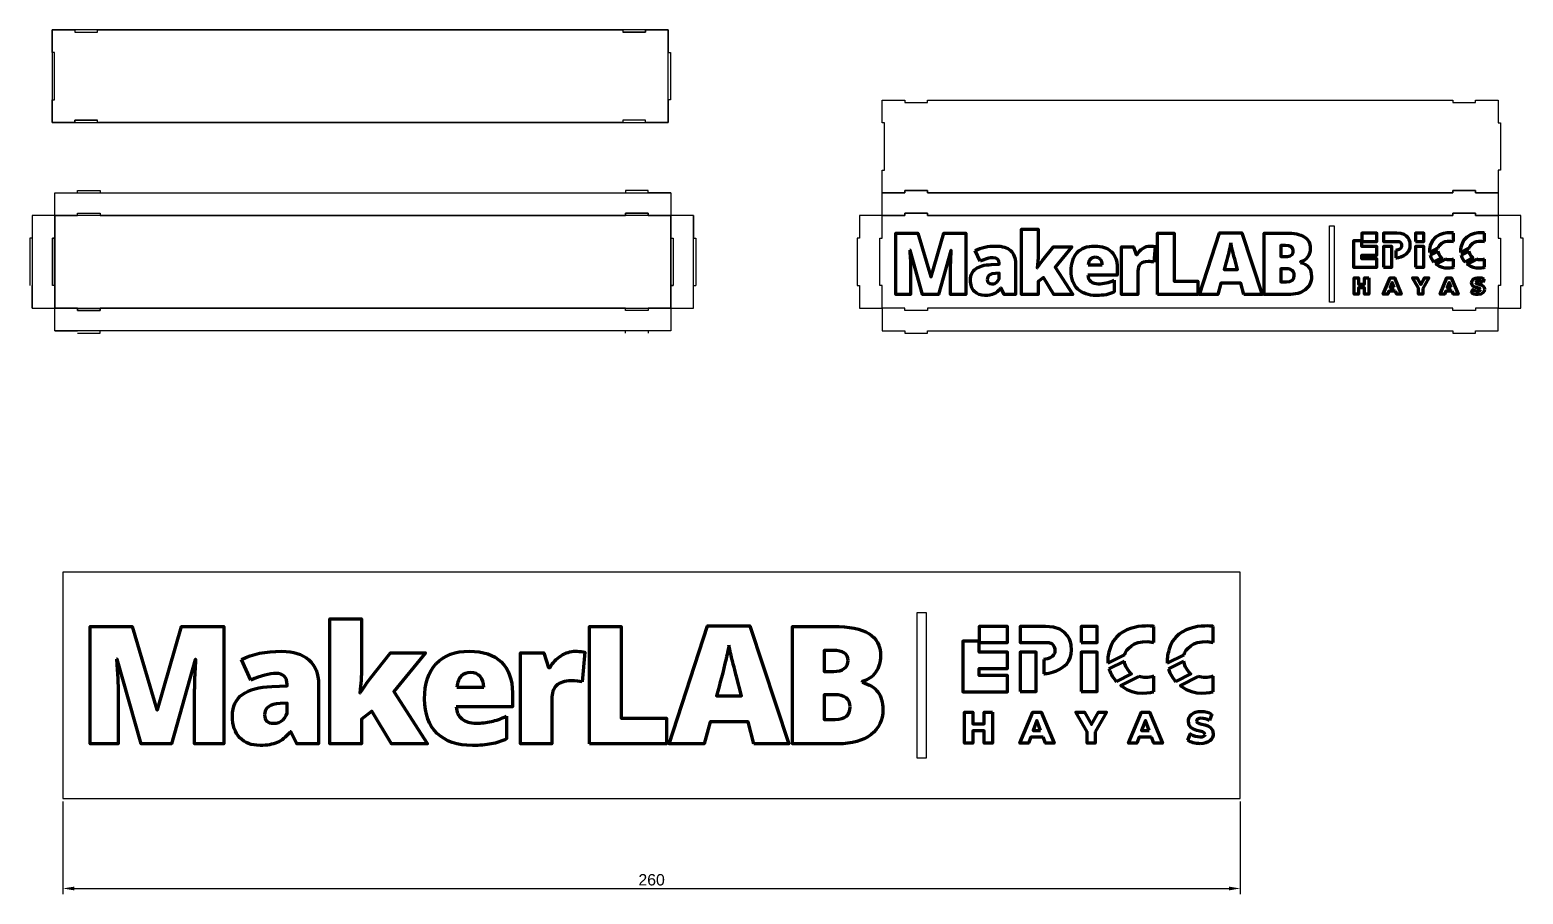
# Model space of a CAD drawing. Header units: millimetres. Extents: x 14 to 797, y -102 to 113.
# Drawn here: x 14.3 to 344.1, y -78 to 112.9 of the extents above; entities that cross this region are included whole.
import ezdxf

# ---------------------------------------------------------------- set-up
doc = ezdxf.new("R2010")
doc.units = ezdxf.units.MM
for name, color, linetype in [('PDF2_Capa 1', 7, 'Continuous'), ('PDF3_Capa 1', 7, 'Continuous'), ('PDF5_Capa 1', 7, 'Continuous'), ('PDF_Capa 1', 7, 'Continuous')]:
    doc.layers.add(name, color=color, linetype=linetype)
doc.styles.get("Standard").update_dxf_attribs({"font": 'arial.ttf'})
doc.dimstyles.new('ISO-25', dxfattribs={"dimtxt": 2.5, "dimasz": 2.5, "dimexe": 1.25, "dimexo": 0.625, "dimtad": 1, "dimtxsty": 'Standard', "dimcen": 2.5, "dimadec": 0, "dimazin": 0, "dimtfac": 1, "dimtmove": 0, "dimatfit": 3, "dimfxl": 1, "dimarcsym": 0})

# ---------------------------------------------------------------- blocks, each defined once
blk = doc.blocks.new('*D12')
at = {"color": 0, "lineweight": -2, "transparency": 16777216}
for p, q in [((21.6, -57.54), (21.6, -78.01)), ((281.6, -57.54), (281.6, -78.01)), ((24.1, -76.76), (279.1, -76.76))]:
    blk.add_line(p, q, dxfattribs=at)
at = {"color": 0, "transparency": 16777216}
for points in [[(24.1, -76.35), (24.1, -77.18), (21.6, -76.76)], [(279.1, -76.35), (279.1, -77.18), (281.6, -76.76)]]:
    blk.add_solid(points, dxfattribs=at)
at = {"layer": 'Defpoints', "color": 0, "transparency": 16777216}
for p in [(21.6, -56.91), (281.6, -56.91), (281.6, -76.76)]:
    blk.add_point(p, dxfattribs=at)
at = {"color": 0, "transparency": 16777216, "insert": (151.6, -74.86), "char_height": 2.5, "attachment_point": 5}
blk.add_mtext('260', dxfattribs=at)

msp = doc.modelspace()

# ---------------------------------------------------------------- hatches: boundary and pattern name
at = {"layer": 'PDF2_Capa 1', "true_color": 0x1b4d20, "transparency": 33554559}
h = msp.add_hatch(color=99, dxfattribs=at)
h.paths.add_polyline_path([(92.47, 12.519), (92.469, 12.519)], flags=0)
h.paths.add_polyline_path([(92.323, 11.347), (93.834, 12.113)], flags=0)
h.paths.add_polyline_path([(96.467, 13.214), (96.467, 14.678)], flags=0)
h = msp.add_hatch(color=99, dxfattribs=at)
h.paths.add_polyline_path([(97.835, 12.519), (97.835, 12.519)], flags=0)
h.paths.add_polyline_path([(97.688, 11.347), (99.2, 12.113)], flags=0)
h.paths.add_polyline_path([(101.832, 13.214), (101.832, 14.678)], flags=0)
h = msp.add_hatch(color=99, dxfattribs=at)
h.paths.add_polyline_path([(93.808, 11.536), (92.421, 10.833)], flags=0)
h.paths.add_polyline_path([(93.097, 9.689), (94.457, 10.379)], flags=0)
h.paths.add_polyline_path([(94.411, 10.403, 0.0099074), (94.457, 10.379)], flags=0)
h = msp.add_hatch(color=99, dxfattribs=at)
h.paths.add_polyline_path([(95.107, 10.145), (93.5, 9.33)], flags=0)
h.paths.add_polyline_path([(93.5, 9.33, 0.01478), (93.575, 9.277)], flags=0)
h.paths.add_polyline_path([(96.467, 8.771), (96.467, 10.172)], flags=0)
h = msp.add_hatch(color=99, dxfattribs=at)
h.paths.add_polyline_path([(99.174, 11.536), (97.787, 10.833)], flags=0)
h.paths.add_polyline_path([(98.462, 9.689), (99.823, 10.379)], flags=0)
h.paths.add_polyline_path([(99.776, 10.403, 0.0103115), (99.823, 10.379)], flags=0)
h = msp.add_hatch(color=99, dxfattribs=at)
h.paths.add_polyline_path([(100.473, 10.145), (98.865, 9.33)], flags=0)
h.paths.add_polyline_path([(98.865, 9.33, 0.0146213), (98.941, 9.277)], flags=0)
h.paths.add_polyline_path([(101.832, 8.771), (101.832, 10.172)], flags=0)
at = {"layer": 'PDF3_Capa 1', "true_color": 0x1b4d20, "transparency": 33554559}
h = msp.add_hatch(color=99, dxfattribs=at)
h.paths.add_polyline_path([(92.47, 12.519), (92.469, 12.519)], flags=0)
h.paths.add_polyline_path([(92.323, 11.347), (93.834, 12.113)], flags=0)
h.paths.add_polyline_path([(96.467, 13.214), (96.467, 14.678)], flags=0)
h = msp.add_hatch(color=99, dxfattribs=at)
h.paths.add_polyline_path([(97.835, 12.519), (97.835, 12.519)], flags=0)
h.paths.add_polyline_path([(97.688, 11.347), (99.2, 12.113)], flags=0)
h.paths.add_polyline_path([(101.832, 13.214), (101.832, 14.678)], flags=0)
h = msp.add_hatch(color=99, dxfattribs=at)
h.paths.add_polyline_path([(93.808, 11.536), (92.421, 10.833)], flags=0)
h.paths.add_polyline_path([(93.097, 9.689), (94.457, 10.379)], flags=0)
h.paths.add_polyline_path([(94.411, 10.403, 0.0099074), (94.457, 10.379)], flags=0)
h = msp.add_hatch(color=99, dxfattribs=at)
h.paths.add_polyline_path([(95.107, 10.145), (93.5, 9.33)], flags=0)
h.paths.add_polyline_path([(93.5, 9.33, 0.01478), (93.575, 9.277)], flags=0)
h.paths.add_polyline_path([(96.467, 8.771), (96.467, 10.172)], flags=0)
h = msp.add_hatch(color=99, dxfattribs=at)
h.paths.add_polyline_path([(99.174, 11.536), (97.787, 10.833)], flags=0)
h.paths.add_polyline_path([(98.462, 9.689), (99.823, 10.379)], flags=0)
h.paths.add_polyline_path([(99.776, 10.403, 0.0103115), (99.823, 10.379)], flags=0)
h = msp.add_hatch(color=99, dxfattribs=at)
h.paths.add_polyline_path([(100.473, 10.145), (98.865, 9.33)], flags=0)
h.paths.add_polyline_path([(98.865, 9.33, 0.0146213), (98.941, 9.277)], flags=0)
h.paths.add_polyline_path([(101.832, 8.771), (101.832, 10.172)], flags=0)
at = {"layer": 'PDF_Capa 1', "true_color": 0x1b4d20, "transparency": 33554559}
h = msp.add_hatch(color=99, dxfattribs=at)
h.paths.add_polyline_path([(92.47, 12.519), (92.469, 12.519)], flags=0)
h.paths.add_polyline_path([(92.323, 11.347), (93.834, 12.113)], flags=0)
h.paths.add_polyline_path([(96.467, 13.214), (96.467, 14.678)], flags=0)
h = msp.add_hatch(color=99, dxfattribs=at)
h.paths.add_polyline_path([(97.835, 12.519), (97.835, 12.519)], flags=0)
h.paths.add_polyline_path([(97.688, 11.347), (99.2, 12.113)], flags=0)
h.paths.add_polyline_path([(101.832, 13.214), (101.832, 14.678)], flags=0)
h = msp.add_hatch(color=99, dxfattribs=at)
h.paths.add_polyline_path([(93.808, 11.536), (92.421, 10.833)], flags=0)
h.paths.add_polyline_path([(93.097, 9.689), (94.457, 10.379)], flags=0)
h.paths.add_polyline_path([(94.411, 10.403, 0.0099074), (94.457, 10.379)], flags=0)
h = msp.add_hatch(color=99, dxfattribs=at)
h.paths.add_polyline_path([(95.107, 10.145), (93.5, 9.33)], flags=0)
h.paths.add_polyline_path([(93.5, 9.33, 0.01478), (93.575, 9.277)], flags=0)
h.paths.add_polyline_path([(96.467, 8.771), (96.467, 10.172)], flags=0)
h = msp.add_hatch(color=99, dxfattribs=at)
h.paths.add_polyline_path([(99.174, 11.536), (97.787, 10.833)], flags=0)
h.paths.add_polyline_path([(98.462, 9.689), (99.823, 10.379)], flags=0)
h.paths.add_polyline_path([(99.776, 10.403, 0.0103115), (99.823, 10.379)], flags=0)
h = msp.add_hatch(color=99, dxfattribs=at)
h.paths.add_polyline_path([(100.473, 10.145), (98.865, 9.33)], flags=0)
h.paths.add_polyline_path([(98.865, 9.33, 0.0146213), (98.941, 9.277)], flags=0)
h.paths.add_polyline_path([(101.832, 8.771), (101.832, 10.172)], flags=0)

# ---------------------------------------------------------------- linework, layer by layer
for p, q in [((19.248, 112.853), (19.248, 107.853)), ((19.248, 112.853), (24.248, 112.853)), ((150.279, 112.353), (145.279, 112.353)), ((155.279, 112.853), (150.279, 112.853)), ((150.279, 112.853), (150.279, 112.353)), ((155.279, 112.853), (155.279, 107.853)), ((19.248, 92.388), (19.248, 97.388)), ((19.248, 97.388), (19.748, 97.388)), ((155.279, 92.388), (155.279, 97.388)), ((19.248, 92.388), (24.248, 92.388)), ((24.248, 92.388), (24.248, 92.888)), ((24.248, 92.888), (29.248, 92.888)), ((150.279, 92.888), (145.279, 92.888)), ((150.279, 92.388), (150.279, 92.888)), ((155.279, 92.388), (150.279, 92.388)), ((14.801, 71.858), (14.801, 66.858)), ((19.801, 71.858), (19.801, 66.858)), ((155.831, 71.858), (155.831, 66.858)), ((160.831, 71.858), (160.831, 66.858)), ((14.801, 66.858), (14.301, 66.858)), ((14.301, 66.858), (14.301, 56.393)), ((19.801, 66.858), (19.301, 66.858)), ((19.301, 66.858), (19.301, 56.393)), ((155.831, 66.858), (156.331, 66.858)), ((156.331, 66.858), (156.331, 56.393)), ((160.831, 66.858), (161.331, 66.858)), ((161.331, 66.858), (161.331, 56.393)), ((14.801, 51.393), (14.801, 56.393)), ((19.801, 56.393), (19.301, 56.393)), ((19.801, 51.393), (19.801, 56.393)), ((155.831, 51.393), (155.831, 56.393)), ((155.831, 56.393), (156.331, 56.393)), ((160.831, 51.393), (160.831, 56.393)), ((160.831, 56.393), (161.331, 56.393)), ((19.801, 51.393), (24.801, 51.393)), ((24.801, 51.393), (24.801, 50.893)), ((24.801, 50.893), (29.801, 50.893)), ((29.801, 50.893), (29.801, 51.393)), ((145.831, 50.893), (145.831, 51.393)), ((150.831, 50.893), (145.831, 50.893)), ((155.831, 51.393), (150.831, 51.393)), ((150.831, 51.393), (150.831, 50.893)), ((19.801, 46.393), (24.801, 46.393)), ((29.801, 45.893), (29.801, 46.393)), ((145.831, 45.893), (145.831, 46.393)), ((150.831, 46.393), (150.831, 45.893)), ((24.801, 45.893), (29.801, 45.893))]:
    msp.add_line(p, q)
at = {"color": 240, "true_color": 0xed1f24}
for p, q in [((233.299, 54.389), (233.299, 68.858)), ((80.574, -44.821), (80.574, -17.224))]:
    msp.add_line(p, q, dxfattribs=at)
for points in [[(50.025, 112.853), (19.248, 112.853), (19.248, 92.388), (155.279, 92.388), (155.279, 112.853), (50.025, 112.853)], [(19.248, 112.853), (24.248, 112.853), (24.248, 112.353), (29.248, 112.353), (29.248, 112.853), (145.279, 112.853), (145.279, 112.353), (150.279, 112.353), (150.279, 112.853), (155.279, 112.853), (155.279, 107.853), (155.779, 107.853), (155.779, 97.388), (155.279, 97.388), (155.279, 92.388), (150.279, 92.388), (150.279, 92.888), (145.279, 92.888), (145.279, 92.388), (29.248, 92.388), (29.248, 92.888), (24.248, 92.888), (24.248, 92.388), (19.248, 92.388), (19.248, 97.388), (19.748, 97.388), (19.748, 107.853), (19.248, 107.853), (19.248, 112.853)], [(202.522, 97.323), (207.522, 97.323), (207.522, 96.823), (212.522, 96.823), (212.522, 97.323), (328.552, 97.323), (328.552, 96.823), (333.552, 96.823), (333.552, 97.323), (338.552, 97.323), (338.552, 92.323), (339.052, 92.323), (339.052, 81.858), (338.552, 81.858), (338.552, 76.858), (333.552, 76.858), (333.552, 77.358), (328.552, 77.358), (328.552, 76.858), (212.522, 76.858), (212.522, 77.358), (207.522, 77.358), (207.522, 76.858), (202.522, 76.858), (202.522, 81.858), (203.022, 81.858), (203.022, 92.323), (202.522, 92.323), (202.522, 97.323)], [(19.801, 71.858), (19.801, 76.858), (155.831, 76.858), (155.831, 71.858), (19.801, 71.858)], [(202.522, 71.858), (202.522, 76.858), (207.522, 76.858), (207.522, 77.358), (212.522, 77.358), (212.522, 76.858), (328.552, 76.858), (328.552, 77.358), (333.552, 77.358), (333.552, 76.858), (338.552, 76.858), (338.552, 71.858), (333.552, 71.858), (333.552, 72.358), (328.552, 72.358), (328.552, 71.858), (212.522, 71.858), (212.522, 72.358), (207.522, 72.358), (207.522, 71.858), (202.522, 71.858)], [(19.801, 71.858), (14.801, 71.858), (14.801, 51.393), (19.801, 51.393), (19.801, 71.858)], [(19.801, 71.858), (24.801, 71.858), (24.801, 72.358), (29.801, 72.358), (29.801, 71.858), (145.831, 71.858), (145.831, 72.358), (150.831, 72.358), (150.831, 71.858), (155.831, 71.858), (155.831, 66.858), (156.331, 66.858), (156.331, 56.393), (155.831, 56.393), (155.831, 51.393), (150.831, 51.393), (150.831, 50.893), (145.831, 50.893), (145.831, 51.393), (29.801, 51.393), (29.801, 50.893), (24.801, 50.893), (24.801, 51.393), (19.801, 51.393), (19.801, 56.393), (19.301, 56.393), (19.301, 66.858), (19.801, 66.858), (19.801, 71.858)], [(50.578, 71.858), (19.801, 71.858), (19.801, 51.393), (155.831, 51.393), (155.831, 71.858), (50.578, 71.858)], [(160.831, 71.858), (155.831, 71.858), (155.831, 51.393), (160.831, 51.393), (160.831, 71.858)], [(202.522, 71.858), (197.522, 71.858), (197.522, 66.858), (197.022, 66.858), (197.022, 56.393), (197.522, 56.393), (197.522, 51.393), (202.522, 51.393), (202.522, 56.393), (202.022, 56.393), (202.022, 66.858), (202.522, 66.858), (202.522, 71.858)], [(202.522, 71.858), (207.522, 71.858), (207.522, 72.358), (212.522, 72.358), (212.522, 71.858), (328.552, 71.858), (328.552, 72.358), (333.552, 72.358), (333.552, 71.858), (338.552, 71.858), (338.552, 66.858), (339.052, 66.858), (339.052, 56.393), (338.552, 56.393), (338.552, 51.393), (333.552, 51.393), (333.552, 50.893), (328.552, 50.893), (328.552, 51.393), (212.522, 51.393), (212.522, 50.893), (207.522, 50.893), (207.522, 51.393), (202.522, 51.393), (202.522, 56.393), (202.022, 56.393), (202.022, 66.858), (202.522, 66.858), (202.522, 71.858)], [(338.552, 71.858), (338.552, 66.858), (339.052, 66.858), (339.052, 56.393), (338.552, 56.393), (338.552, 51.393), (343.552, 51.393), (343.552, 56.393), (344.052, 56.393), (344.052, 66.858), (343.552, 66.858), (343.552, 71.858), (338.552, 71.858)], [(19.801, 46.393), (19.801, 51.393), (155.831, 51.393), (155.831, 46.393), (19.801, 46.393)], [(202.522, 51.393), (202.522, 46.393), (207.522, 46.393), (207.522, 45.893), (212.522, 45.893), (212.522, 46.393), (328.552, 46.393), (328.552, 45.893), (333.552, 45.893), (333.552, 46.393), (338.552, 46.393), (338.552, 51.393), (333.552, 51.393), (333.552, 50.893), (328.552, 50.893), (328.552, 51.393), (212.522, 51.393), (212.522, 50.893), (207.522, 50.893), (207.522, 51.393), (202.522, 51.393)]]:
    msp.add_lwpolyline(points, dxfattribs=at)
for points in [[(19.801, 76.858), (24.801, 76.858)], [(24.801, 76.858), (24.801, 77.358), (29.801, 77.358), (29.801, 76.858)], [(150.831, 76.858), (150.831, 77.358), (145.831, 77.358), (145.831, 76.858)], [(155.831, 76.858), (150.831, 76.858)], [(19.801, 71.858), (24.801, 71.858)], [(24.801, 71.858), (24.801, 72.358), (29.801, 72.358), (29.801, 71.858)], [(150.831, 71.858), (150.831, 72.358), (145.831, 72.358), (145.831, 71.858)], [(155.831, 71.858), (150.831, 71.858)], [(21.601, -6.915), (21.601, -56.915), (281.601, -56.915), (281.601, -6.915), (21.601, -6.915)]]:
    msp.add_lwpolyline(points)
for points in [[(301.286, 69.592), (302.321, 69.592), (302.321, 52.72), (301.286, 52.72)], [(210.251, -15.824), (212.226, -15.824), (212.226, -48.005), (210.251, -48.005)]]:
    msp.add_lwpolyline(points, close=True, dxfattribs=at)
at = {"layer": 'PDF5_Capa 1', "color": 240, "lineweight": 70, "true_color": 0xed1f24}
for points in [[(208.78, 60.295), (208.78, 54.389), (205.522, 54.389), (205.522, 67.981), (210.415, 67.981), (213.251, 58.33), (213.327, 58.33), (216.104, 67.981), (221.008, 67.981), (221.008, 54.389), (217.63, 54.389), (217.63, 60.349, -0.0053784), (217.641, 61.383, -0.0040782), (217.771, 64.16), (217.684, 64.16), (214.946, 54.389), (211.449, 54.389), (208.667, 64.181), (208.585, 64.181)], [(237.949, 61.951), (240.309, 64.923), (244.363, 64.923), (240.709, 60.441), (244.596, 54.389), (240.439, 54.389), (238.133, 58.162), (236.953, 57.264), (236.953, 54.389), (233.299, 54.389), (233.299, 68.858), (236.953, 68.858), (236.953, 63.169, -0.0364948), (236.747, 60.311), (236.823, 60.311)], [(258.974, 59.569), (258.974, 54.389), (255.337, 54.389), (255.337, 64.923), (258.043, 64.923), (258.612, 63.239), (258.785, 63.239, -0.1298641), (260.052, 64.593)], [(261.697, 65.112, -0.0434985), (262.596, 65.036), (262.801, 64.999), (262.476, 61.567)], [(279.156, 64.235, -0.0077574), (278.063, 59.948), (280.959, 59.948), (280.369, 62.178, -0.0041513), (279.871, 64.105)], [(296.45, 62.644, -0.1846039), (294.907, 61.605), (294.907, 61.513)], [(324.355, 61.595), (326.098, 62.479, -0.0099074), (326.038, 62.509)], [(326.931, 62.179), (324.871, 61.134, 0.01478), (324.968, 61.067)], [(331.232, 61.595), (332.976, 62.479, -0.0103115), (332.916, 62.509)], [(333.809, 62.179), (331.749, 61.134, 0.0146213), (331.845, 61.067)], [(253.737, 57.588), (253.737, 54.974, -0.074814), (251.967, 54.373)], [(332.621, 54.802), (332.936, 55.551, 0.1459241), (334.056, 55.197)], [(33.808, -33.557), (33.808, -44.821), (27.592, -44.821), (27.592, -18.896), (36.926, -18.896), (42.336, -37.305), (42.48, -37.305), (47.777, -18.896), (57.131, -18.896), (57.131, -44.821), (50.688, -44.821), (50.688, -33.454, -0.0053784), (50.709, -31.482, -0.0040782), (50.957, -26.185), (50.791, -26.185), (45.567, -44.821), (38.898, -44.821), (33.591, -26.144), (33.436, -26.144)], [(89.443, -30.398), (93.944, -24.73), (101.677, -24.73), (94.708, -33.278), (102.121, -44.821), (94.192, -44.821), (89.794, -37.625), (87.543, -39.339), (87.543, -44.821), (80.574, -44.821), (80.574, -17.224), (87.543, -17.224), (87.543, -28.075, -0.0364948), (87.151, -33.526), (87.296, -33.526)], [(129.547, -34.94), (129.547, -44.821), (122.609, -44.821), (122.609, -24.73), (127.771, -24.73), (128.855, -27.94), (129.185, -27.94, -0.1298641), (131.601, -25.359)], [(134.74, -24.368, -0.0434985), (136.454, -24.513), (136.846, -24.585), (136.227, -31.131)], [(168.041, -26.041, -0.0077574), (165.956, -34.218), (171.479, -34.218), (170.354, -29.964, -0.0041513), (169.404, -26.289)], [(201.027, -29.076, -0.1846039), (198.084, -31.058), (198.084, -31.234)], [(254.252, -31.078), (257.577, -29.391, -0.0099074), (257.463, -29.333)], [(267.37, -31.078), (270.696, -29.391, -0.0103115), (270.582, -29.333)], [(259.167, -29.963), (255.237, -31.956, 0.01478), (255.421, -32.084)], [(272.285, -29.963), (268.355, -31.956, 0.0146213), (268.539, -32.084)], [(119.558, -38.719), (119.558, -43.706, -0.074814), (116.181, -44.852)], [(270.019, -44.034), (270.62, -42.604, 0.1459241), (272.756, -43.28)]]:
    msp.add_lwpolyline(points, format="xyb", dxfattribs=at)
for points in [[(263.341, 54.389), (263.341, 67.981), (267.016, 67.981), (267.016, 57.356), (272.25, 57.356), (272.25, 54.389)], [(282.388, 54.389), (281.722, 56.939), (277.305, 56.939), (276.618, 54.389), (272.58, 54.389), (277.013, 68.041), (281.917, 68.041), (286.404, 54.389)], [(308.443, 66.292), (306.567, 66.292), (306.567, 60.418), (308.027, 60.418), (308.443, 60.418), (311.748, 60.418), (311.748, 62.294), (308.443, 62.294), (308.443, 63.121), (311.748, 63.121), (311.748, 64.997), (308.443, 64.997), (308.443, 66.114), (311.748, 66.114), (311.748, 67.99), (308.443, 67.99)], [(320.249, 66.114), (322.125, 66.114), (322.125, 67.99), (320.249, 67.99)], [(313.192, 60.434), (315.068, 60.434), (315.068, 64.997), (313.192, 64.997)], [(320.249, 60.434), (322.125, 60.434), (322.125, 64.997), (320.249, 64.997)], [(309.999, 58.072), (309.999, 54.479), (309.039, 54.479), (309.039, 55.88), (307.731, 55.88), (307.731, 54.479), (306.771, 54.479), (306.771, 58.072), (307.731, 58.072), (307.731, 56.722), (309.039, 56.722), (309.039, 58.072)], [(315.858, 55.177), (314.424, 55.177), (314.157, 54.478), (313.178, 54.478), (314.676, 58.072), (315.621, 58.072), (317.123, 54.478), (316.125, 54.478)], [(315.577, 55.926), (315.141, 57.076), (314.705, 55.926)], [(321.906, 55.767), (321.906, 54.479), (320.947, 54.479), (320.947, 55.783), (319.653, 58.072), (320.666, 58.072), (321.47, 56.645), (322.275, 58.072), (323.205, 58.072)], [(328.415, 55.177), (326.98, 55.177), (326.714, 54.478), (325.735, 54.478), (327.232, 58.072), (328.177, 58.072), (329.68, 54.478), (328.682, 54.478)], [(328.134, 55.926), (327.698, 57.076), (327.261, 55.926)], [(137.875, -44.821), (137.875, -18.896), (144.885, -18.896), (144.885, -39.163), (154.869, -39.163), (154.869, -44.821)], [(174.205, -44.821), (172.935, -39.958), (164.51, -39.958), (163.199, -44.821), (155.497, -44.821), (163.953, -18.783), (173.307, -18.783), (181.866, -44.821)], [(223.902, -22.117), (220.324, -22.117), (220.324, -33.321), (223.109, -33.321), (223.902, -33.321), (230.206, -33.321), (230.206, -29.743), (223.902, -29.743), (223.902, -28.165), (230.206, -28.165), (230.206, -24.588), (223.902, -24.588), (223.902, -22.458), (230.206, -22.458), (230.206, -18.88), (223.902, -18.88)], [(246.42, -22.458), (249.998, -22.458), (249.998, -18.88), (246.42, -18.88)], [(232.961, -33.292), (236.539, -33.292), (236.539, -24.588), (232.961, -24.588)], [(246.42, -33.292), (249.998, -33.292), (249.998, -24.588), (246.42, -24.588)], [(226.87, -37.796), (226.87, -44.651), (225.04, -44.651), (225.04, -41.977), (222.544, -41.977), (222.544, -44.651), (220.713, -44.651), (220.713, -37.796), (222.544, -37.796), (222.544, -40.371), (225.04, -40.371), (225.04, -37.796)], [(238.046, -43.319), (235.309, -43.319), (234.801, -44.651), (232.934, -44.651), (235.79, -37.796), (237.593, -37.796), (240.459, -44.651), (238.554, -44.651)], [(249.582, -42.193), (249.582, -44.651), (247.752, -44.651), (247.752, -42.163), (245.283, -37.796), (247.215, -37.796), (248.75, -40.518), (250.285, -37.796), (252.059, -37.796)], [(261.996, -43.319), (259.26, -43.319), (258.751, -44.651), (256.884, -44.651), (259.741, -37.796), (261.543, -37.796), (264.409, -44.651), (262.505, -44.651)], [(237.51, -41.889), (236.678, -39.696), (235.846, -41.889)], [(261.46, -41.889), (260.628, -39.696), (259.796, -41.889)]]:
    msp.add_lwpolyline(points, close=True, dxfattribs=at)
for points in [[(292.13, 54.389), (286.837, 54.389), (286.837, 67.981), (291.578, 67.981)], [(316.125, 67.99), (313.192, 67.99), (313.192, 66.114), (315.068, 66.114), (316.482, 66.114)], [(328.675, 66.114), (328.675, 67.99)], [(335.552, 66.114), (335.552, 67.99)], [(224.12, 61.762), (223.07, 64.16)], [(291.546, 65.204), (290.512, 65.204), (290.512, 62.768), (291.616, 62.768)], [(315.946, 64.155), (315.946, 62.51)], [(323.362, 63.72), (325.299, 64.702)], [(325.266, 63.963), (323.488, 63.062)], [(323.551, 65.223), (323.55, 65.223)], [(330.24, 63.72), (332.177, 64.702)], [(332.144, 63.963), (330.366, 63.062)], [(330.428, 65.223), (330.428, 65.223)], [(226.578, 61.036), (228.332, 61.096), (228.332, 61.242)], [(231.969, 61.296), (231.969, 54.389), (229.447, 54.389), (228.754, 55.786), (228.678, 55.786)], [(254.425, 60.295), (254.425, 58.676), (247.924, 58.676)], [(248, 60.961), (251.123, 60.961)], [(291.73, 60.078), (290.512, 60.078), (290.512, 57.226), (291.806, 57.226)], [(328.675, 60.418), (328.675, 62.213)], [(335.552, 60.418), (335.552, 62.213)], [(228.353, 58.276), (228.353, 59.093), (227.514, 59.055)], [(335.413, 57.831), (335.117, 57.076)], [(192.788, -44.821), (182.691, -44.821), (182.691, -18.896), (191.735, -18.896)], [(238.554, -18.88), (232.961, -18.88), (232.961, -22.458), (236.539, -22.458), (239.236, -22.458)], [(262.491, -22.458), (262.491, -18.88)], [(275.61, -22.458), (275.61, -18.88)], [(63.067, -30.759), (61.064, -26.185)], [(191.673, -24.193), (189.701, -24.193), (189.701, -28.839), (191.807, -28.839)], [(238.213, -26.195), (238.213, -29.333)], [(252.358, -27.024), (256.054, -25.15)], [(252.718, -24.157), (252.717, -24.157)], [(265.476, -27.024), (269.172, -25.15)], [(265.837, -24.157), (265.835, -24.157)], [(255.99, -26.56), (252.599, -28.28)], [(269.109, -26.56), (265.717, -28.28)], [(67.754, -32.142), (71.099, -32.029), (71.099, -31.75)], [(78.037, -31.647), (78.037, -44.821), (73.226, -44.821), (71.905, -42.157), (71.76, -42.157)], [(108.614, -32.287), (114.571, -32.287)], [(262.491, -33.321), (262.491, -29.898)], [(275.61, -33.321), (275.61, -29.898)], [(71.141, -37.408), (71.141, -35.849), (69.54, -35.921)], [(120.869, -33.557), (120.869, -36.644), (108.469, -36.644)], [(192.024, -33.97), (189.701, -33.97), (189.701, -39.411), (192.168, -39.411)], [(275.344, -38.256), (274.78, -39.696)]]:
    msp.add_lwpolyline(points, dxfattribs=at)
for centre, radius in [((250.297, 64.878), 8.091), ((112.996, -24.816), 15.432)]:
    msp.add_arc(centre, radius, 269.52383, 282.07095, dxfattribs=at)
for points in [[(291.578, 67.981), (293.425, 67.981), (294.796, 67.706), (295.692, 67.158)], [(295.692, 67.158), (296.591, 66.609), (297.04, 65.756), (297.04, 64.598)], [(319.105, 65.8), (319.105, 65.8), (318.97, 67.99), (316.125, 67.99)], [(316.482, 66.114), (316.482, 66.114), (317.348, 66.048), (317.223, 65.038)], [(328.675, 67.99), (328.675, 67.99), (324.404, 68.608), (323.551, 65.223)], [(325.391, 64.963), (325.776, 65.617), (326.697, 66.57), (328.675, 66.114)], [(335.552, 67.99), (335.552, 67.99), (331.282, 68.608), (330.428, 65.223)], [(332.268, 64.963), (332.654, 65.617), (333.575, 66.57), (335.552, 66.114)], [(208.585, 64.181), (208.715, 62.514), (208.78, 61.218), (208.78, 60.295)], [(223.07, 64.16), (224.296, 64.794), (225.847, 65.112), (227.72, 65.112)], [(227.72, 65.112), (229.069, 65.112), (230.114, 64.777), (230.854, 64.105)], [(230.854, 64.105), (231.597, 63.437), (231.969, 62.501), (231.969, 61.296)], [(244.254, 59.586), (244.254, 61.364), (244.703, 62.731), (245.602, 63.683)], [(245.602, 63.683), (246.5, 64.636), (247.783, 65.112), (249.45, 65.112)], [(249.45, 65.112), (251.037, 65.112), (252.262, 64.697), (253.126, 63.867)], [(253.126, 63.867), (253.992, 63.04), (254.425, 61.85), (254.425, 60.295)], [(260.052, 64.593), (260.596, 64.939), (261.145, 65.112), (261.697, 65.112)], [(279.486, 65.8), (279.432, 65.482), (279.321, 64.961), (279.156, 64.235)], [(279.871, 64.105), (279.676, 64.892), (279.547, 65.456), (279.486, 65.8)], [(293.273, 64.057), (293.273, 64.821), (292.696, 65.204), (291.546, 65.204)], [(291.616, 62.768), (292.143, 62.768), (292.55, 62.877), (292.839, 63.093)], [(292.839, 63.093), (293.128, 63.31), (293.273, 63.63), (293.273, 64.057)], [(297.04, 64.598), (297.04, 63.836), (296.842, 63.185), (296.45, 62.644)], [(315.946, 62.51), (315.946, 62.51), (319.605, 62.715), (319.105, 65.8)], [(317.223, 65.038), (317.223, 65.038), (317.223, 64.308), (315.946, 64.155)], [(323.55, 65.223), (323.369, 64.668), (323.322, 64.167), (323.362, 63.72)], [(323.488, 63.062), (323.68, 62.421), (324.038, 61.929), (324.355, 61.595)], [(326.038, 62.509), (325.528, 63.043), (325.326, 63.55), (325.266, 63.963)], [(325.299, 64.702), (325.341, 64.868), (325.391, 64.963), (325.391, 64.963)], [(330.428, 65.223), (330.247, 64.668), (330.2, 64.167), (330.24, 63.72)], [(330.366, 63.062), (330.558, 62.421), (330.916, 61.929), (331.232, 61.595)], [(332.916, 62.509), (332.405, 63.043), (332.204, 63.55), (332.144, 63.963)], [(332.177, 64.702), (332.219, 64.868), (332.268, 64.963), (332.268, 64.963)], [(222.009, 57.605), (222.009, 58.726), (222.399, 59.561), (223.179, 60.111)], [(223.179, 60.111), (223.961, 60.659), (225.095, 60.967), (226.578, 61.036)], [(227.049, 62.541), (226.28, 62.541), (225.303, 62.281), (224.12, 61.762)], [(228.332, 61.242), (228.332, 62.108), (227.904, 62.541), (227.049, 62.541)], [(236.823, 60.311), (237.263, 61.011), (237.637, 61.557), (237.949, 61.951)], [(245.704, 55.602), (244.737, 56.536), (244.254, 57.864), (244.254, 59.586)], [(248.503, 62.233), (248.217, 61.962), (248.05, 61.537), (248, 60.961)], [(249.58, 62.639), (249.15, 62.639), (248.791, 62.503), (248.503, 62.233)], [(250.69, 62.178), (250.415, 62.484), (250.046, 62.639), (249.58, 62.639)], [(251.123, 60.961), (251.112, 61.469), (250.967, 61.875), (250.69, 62.178)], [(259.51, 61.134), (259.153, 60.772), (258.974, 60.251), (258.974, 59.569)], [(261.242, 61.681), (260.448, 61.681), (259.87, 61.498), (259.51, 61.134)], [(262.476, 61.567), (262.18, 61.643), (261.769, 61.681), (261.242, 61.681)], [(293.061, 59.716), (292.754, 59.956), (292.31, 60.078), (291.73, 60.078)], [(293.521, 58.676), (293.521, 59.127), (293.367, 59.473), (293.061, 59.716)], [(294.907, 61.513), (295.752, 61.288), (296.363, 60.915), (296.742, 60.392)], [(296.742, 60.392), (297.121, 59.873), (297.311, 59.197), (297.311, 58.368)], [(324.968, 61.067), (326.397, 59.817), (328.675, 60.418), (328.675, 60.418)], [(328.675, 62.213), (328.053, 61.999), (327.421, 62.059), (326.931, 62.179)], [(331.845, 61.067), (333.275, 59.817), (335.552, 60.418), (335.552, 60.418)], [(335.552, 62.213), (334.93, 61.999), (334.299, 62.059), (333.809, 62.179)], [(222.865, 55.093), (222.293, 55.688), (222.009, 56.525), (222.009, 57.605)], [(227.514, 59.055), (226.319, 59.012), (225.723, 58.571), (225.723, 57.735)], [(225.723, 57.735), (225.723, 57.092), (226.065, 56.771), (226.751, 56.771)], [(226.751, 56.771), (227.191, 56.771), (227.568, 56.909), (227.882, 57.188)], [(227.882, 57.188), (228.196, 57.465), (228.353, 57.828), (228.353, 58.276)], [(247.924, 58.676), (247.948, 58.088), (248.163, 57.626), (248.568, 57.291)], [(248.568, 57.291), (248.975, 56.955), (249.529, 56.787), (250.23, 56.787)], [(251.989, 56.966), (252.526, 57.088), (253.109, 57.296), (253.737, 57.588)], [(291.806, 57.226), (292.949, 57.226), (293.521, 57.709), (293.521, 58.676)], [(297.311, 58.368), (297.311, 57.134), (296.846, 56.161), (295.919, 55.45)], [(332.679, 56.979), (332.679, 57.621), (333.174, 58.144), (334.182, 58.144)], [(334.608, 55.49), (334.608, 56.06), (332.679, 55.644), (332.679, 56.979)], [(334.177, 57.354), (333.775, 57.354), (333.629, 57.21), (333.629, 57.03)], [(333.629, 57.03), (333.629, 56.481), (335.553, 56.892), (335.553, 55.567)], [(335.117, 57.076), (334.793, 57.261), (334.473, 57.354), (334.177, 57.354)], [(334.182, 58.144), (334.623, 58.144), (335.079, 58.037), (335.413, 57.831)], [(225.208, 54.205), (224.215, 54.205), (223.434, 54.5), (222.865, 55.093)], [(227.179, 54.535), (226.67, 54.316), (226.012, 54.205), (225.208, 54.205)], [(228.678, 55.786), (228.187, 55.176), (227.687, 54.759), (227.179, 54.535)], [(249.797, 54.205), (248.039, 54.205), (246.675, 54.671), (245.704, 55.602)], [(251.967, 54.373), (251.361, 54.262), (250.637, 54.205), (249.797, 54.205)], [(295.919, 55.45), (294.991, 54.743), (293.729, 54.389), (292.13, 54.389)], [(334.051, 54.407), (333.494, 54.407), (332.941, 54.566), (332.621, 54.802)], [(335.553, 55.567), (335.553, 54.941), (335.059, 54.407), (334.051, 54.407)], [(334.056, 55.197), (334.453, 55.197), (334.608, 55.315), (334.608, 55.49)], [(191.735, -18.896), (195.258, -18.896), (197.873, -19.42), (199.581, -20.466)], [(244.239, -23.055), (244.239, -23.055), (243.981, -18.88), (238.554, -18.88)], [(262.491, -18.88), (262.491, -18.88), (254.346, -17.7), (252.718, -24.157)], [(275.61, -18.88), (275.61, -18.88), (267.465, -17.7), (265.837, -24.157)], [(168.671, -23.057), (168.568, -23.664), (168.356, -24.657), (168.041, -26.041)], [(169.404, -26.289), (169.033, -24.789), (168.787, -23.713), (168.671, -23.057)], [(199.581, -20.466), (201.295, -21.513), (202.152, -23.14), (202.152, -25.349)], [(238.213, -29.333), (238.213, -29.333), (245.193, -28.94), (244.239, -23.055)], [(239.236, -22.458), (239.236, -22.458), (240.888, -22.583), (240.649, -24.509)], [(256.228, -24.652), (256.964, -23.405), (258.719, -21.587), (262.491, -22.458)], [(269.346, -24.652), (270.082, -23.405), (271.838, -21.587), (275.61, -22.458)], [(33.436, -26.144), (33.684, -29.324), (33.808, -31.797), (33.808, -33.557)], [(61.064, -26.185), (63.403, -24.975), (66.361, -24.368), (69.933, -24.368)], [(69.933, -24.368), (72.506, -24.368), (74.499, -25.008), (75.911, -26.289)], [(75.911, -26.289), (77.328, -27.564), (78.037, -29.35), (78.037, -31.647)], [(104.04, -27.094), (105.754, -25.277), (108.201, -24.368), (111.381, -24.368)], [(111.381, -24.368), (114.408, -24.368), (116.744, -25.161), (118.391, -26.743)], [(131.601, -25.359), (132.639, -24.699), (133.687, -24.368), (134.74, -24.368)], [(194.966, -26.381), (194.966, -24.923), (193.867, -24.193), (191.673, -24.193)], [(202.152, -25.349), (202.152, -26.802), (201.775, -28.044), (201.027, -29.076)], [(240.649, -24.509), (240.649, -24.509), (240.649, -25.903), (238.213, -26.195)], [(252.717, -24.157), (252.372, -25.215), (252.283, -26.171), (252.358, -27.024)], [(256.054, -25.15), (256.133, -24.834), (256.228, -24.652), (256.228, -24.652)], [(265.835, -24.157), (265.491, -25.215), (265.402, -26.171), (265.476, -27.024)], [(269.172, -25.15), (269.251, -24.834), (269.346, -24.652), (269.346, -24.652)], [(68.653, -29.272), (67.186, -29.272), (65.323, -29.768), (63.067, -30.759)], [(71.099, -31.75), (71.099, -30.098), (70.284, -29.272), (68.653, -29.272)], [(101.469, -34.909), (101.469, -31.518), (102.326, -28.911), (104.04, -27.094)], [(111.628, -29.086), (110.808, -29.086), (110.124, -29.345), (109.574, -29.861)], [(113.745, -29.964), (113.221, -29.381), (112.516, -29.086), (111.628, -29.086)], [(118.391, -26.743), (120.043, -28.32), (120.869, -30.591), (120.869, -33.557)], [(191.807, -28.839), (192.811, -28.839), (193.588, -28.632), (194.14, -28.219)], [(194.14, -28.219), (194.69, -27.806), (194.966, -27.194), (194.966, -26.381)], [(252.599, -28.28), (252.965, -29.502), (253.649, -30.439), (254.252, -31.078)], [(257.463, -29.333), (256.489, -28.314), (256.105, -27.348), (255.99, -26.56)], [(265.717, -28.28), (266.084, -29.502), (266.767, -30.439), (267.37, -31.078)], [(270.582, -29.333), (269.608, -28.314), (269.223, -27.348), (269.109, -26.56)], [(61.271, -33.908), (62.762, -32.863), (64.925, -32.274), (67.754, -32.142)], [(87.296, -33.526), (88.134, -32.191), (88.849, -31.149), (89.443, -30.398)], [(109.574, -29.861), (109.029, -30.377), (108.709, -31.187), (108.614, -32.287)], [(114.571, -32.287), (114.55, -31.317), (114.274, -30.542), (113.745, -29.964)], [(130.569, -31.957), (129.887, -32.646), (129.547, -33.639), (129.547, -34.94)], [(133.873, -30.914), (132.358, -30.914), (131.255, -31.262), (130.569, -31.957)], [(136.227, -31.131), (135.661, -30.986), (134.877, -30.914), (133.873, -30.914)], [(198.084, -31.234), (199.695, -31.662), (200.862, -32.375), (201.584, -33.371)], [(255.421, -32.084), (258.147, -34.469), (262.491, -33.321), (262.491, -33.321)], [(262.491, -29.898), (261.305, -30.306), (260.1, -30.192), (259.167, -29.963)], [(268.539, -32.084), (271.265, -34.469), (275.61, -33.321), (275.61, -33.321)], [(275.61, -29.898), (274.424, -30.306), (273.219, -30.192), (272.285, -29.963)], [(59.041, -38.688), (59.041, -36.548), (59.784, -34.956), (61.271, -33.908)], [(69.54, -35.921), (67.261, -36.004), (66.123, -36.845), (66.123, -38.44)], [(104.236, -42.508), (102.391, -40.727), (101.469, -38.193), (101.469, -34.909)], [(194.564, -34.662), (193.978, -34.202), (193.131, -33.97), (192.024, -33.97)], [(195.441, -36.644), (195.441, -35.784), (195.147, -35.124), (194.564, -34.662)], [(201.584, -33.371), (202.307, -34.362), (202.668, -35.65), (202.668, -37.232)], [(60.672, -43.479), (59.583, -42.343), (59.041, -40.748), (59.041, -38.688)], [(66.123, -38.44), (66.123, -39.666), (66.776, -40.278), (68.085, -40.278)], [(68.085, -40.278), (68.924, -40.278), (69.644, -40.015), (70.242, -39.483)], [(70.242, -39.483), (70.841, -38.954), (71.141, -38.262), (71.141, -37.408)], [(108.469, -36.644), (108.516, -37.767), (108.926, -38.647), (109.698, -39.287)], [(109.698, -39.287), (110.475, -39.927), (111.53, -40.247), (112.867, -40.247)], [(116.223, -39.906), (117.247, -39.674), (118.36, -39.277), (119.558, -38.719)], [(192.168, -39.411), (194.349, -39.411), (195.441, -38.489), (195.441, -36.644)], [(202.668, -37.232), (202.668, -39.586), (201.783, -41.442), (200.015, -42.797)], [(270.13, -39.882), (270.13, -38.657), (271.073, -37.659), (272.996, -37.659)], [(272.987, -39.167), (272.22, -39.167), (271.942, -39.441), (271.942, -39.784)], [(274.78, -39.696), (274.161, -39.343), (273.551, -39.167), (272.987, -39.167)], [(272.996, -37.659), (273.837, -37.659), (274.706, -37.864), (275.344, -38.256)], [(71.76, -42.157), (70.823, -43.321), (69.871, -44.116), (68.9, -44.542)], [(112.041, -45.172), (108.689, -45.172), (106.087, -44.284), (104.236, -42.508)], [(200.015, -42.797), (198.244, -44.147), (195.836, -44.821), (192.788, -44.821)], [(273.81, -42.722), (273.81, -41.634), (270.13, -42.428), (270.13, -39.882)], [(271.942, -39.784), (271.942, -40.832), (275.612, -40.048), (275.612, -42.575)], [(275.612, -42.575), (275.612, -43.769), (274.669, -44.788), (272.747, -44.788)], [(272.756, -43.28), (273.514, -43.28), (273.81, -43.055), (273.81, -42.722)], [(65.142, -45.172), (63.248, -45.172), (61.758, -44.609), (60.672, -43.479)], [(68.9, -44.542), (67.93, -44.96), (66.675, -45.172), (65.142, -45.172)], [(116.181, -44.852), (115.025, -45.063), (113.644, -45.172), (112.041, -45.172)], [(272.747, -44.788), (271.683, -44.788), (270.629, -44.484), (270.019, -44.034)]]:
    msp.add_open_spline(points, degree=3, dxfattribs=at)

# ---------------------------------------------------------------- dimensions: what is measured, and where the dimension line sits
dim = msp.add_linear_dim(base=(281.601, -76.763), p1=(21.601, -56.915), p2=(281.601, -56.915), dimstyle='ISO-25')
dim.commit()
dim.dimension.update_dxf_attribs({"geometry": '*D12', "text_midpoint": (151.601, -74.861)})

doc.saveas('drawing.dxf')
